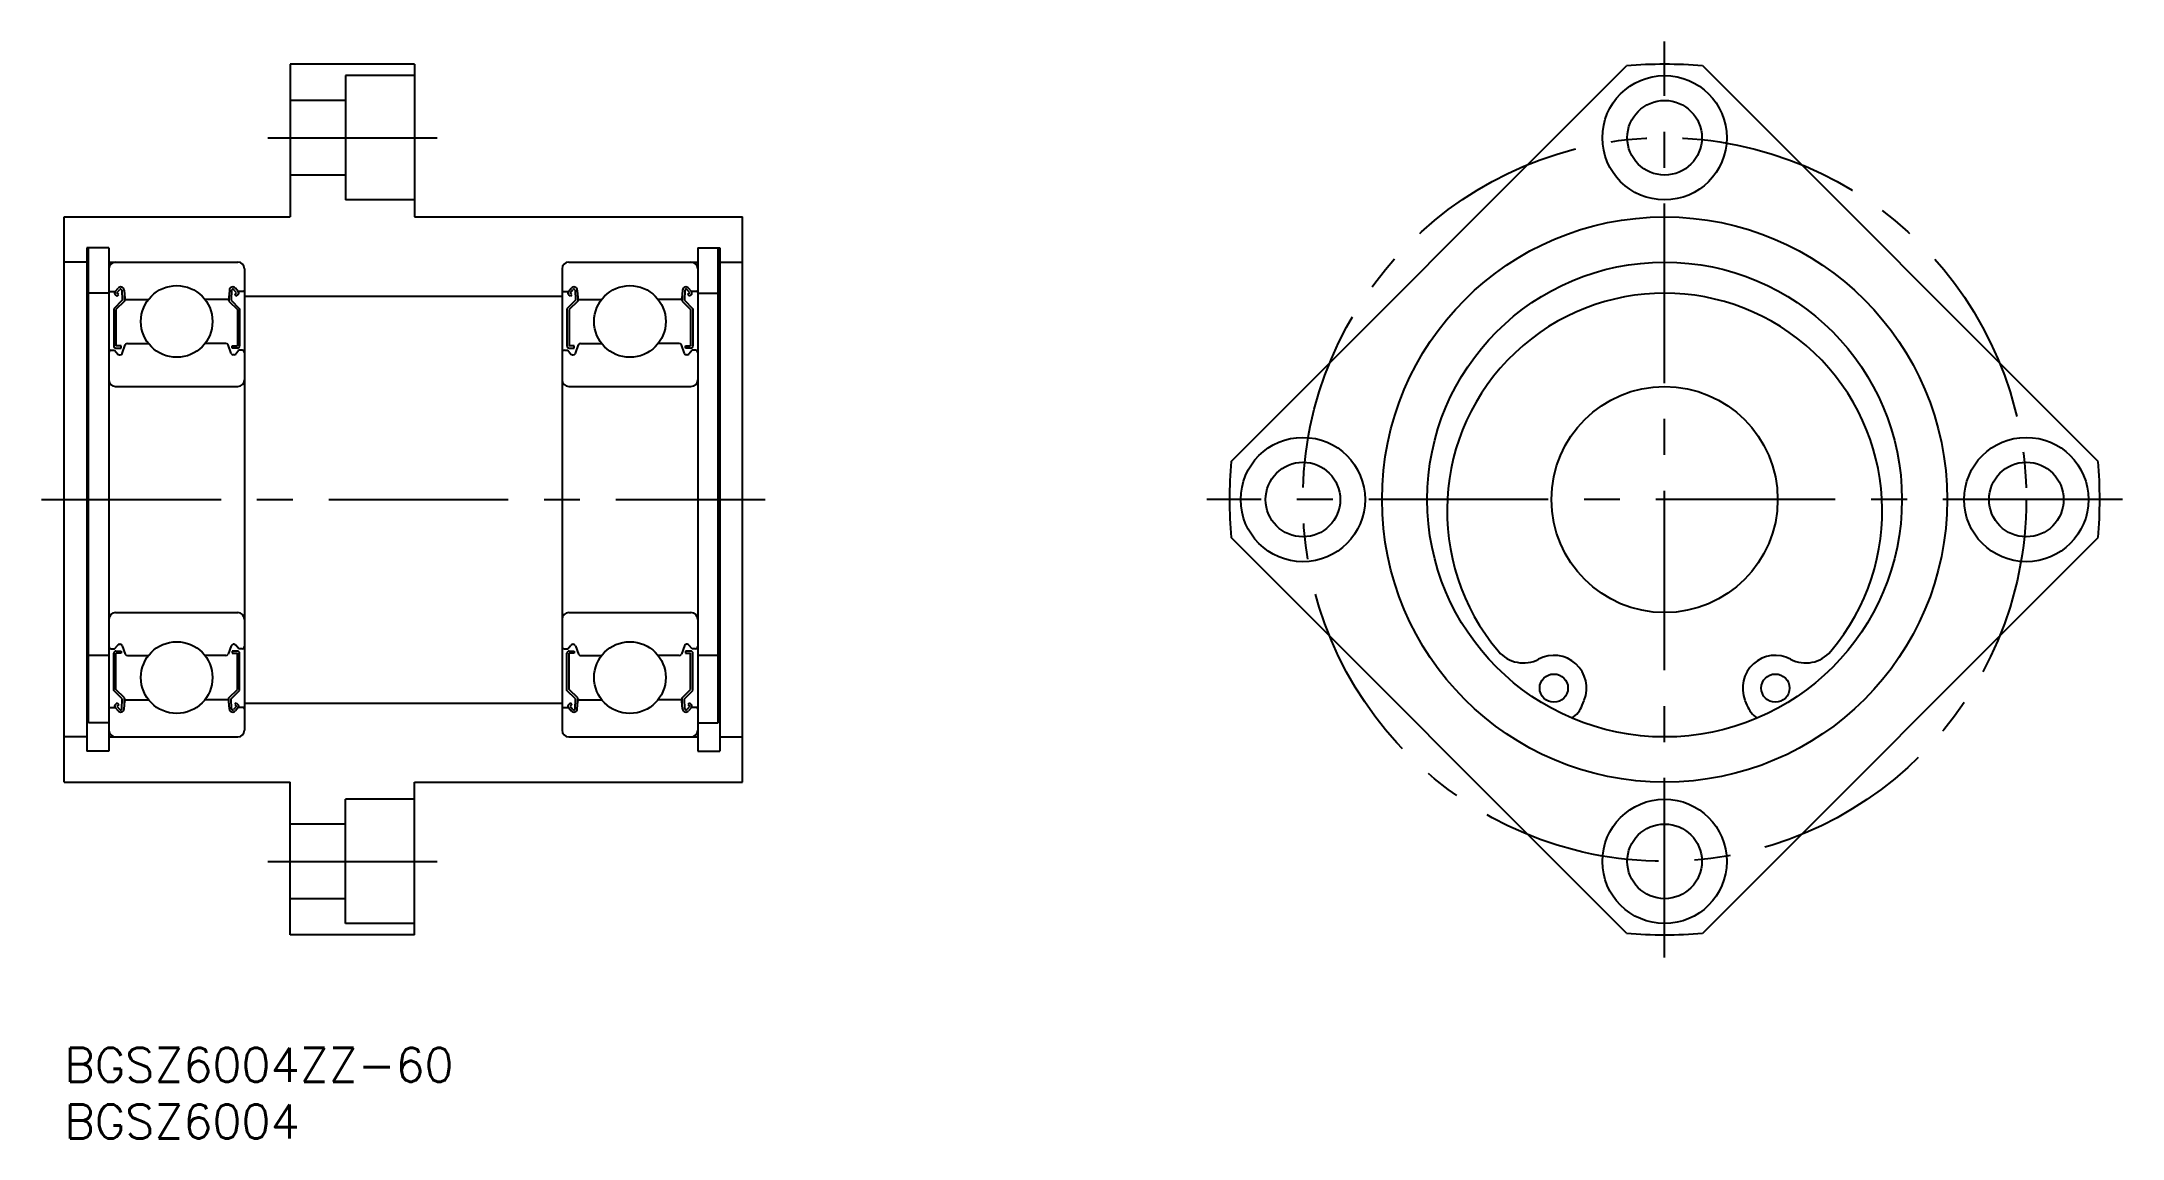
# Model space of a CAD drawing. Extents: x -2 to 182, y -8 to 89.
import ezdxf

# ---------------------------------------------------------------- set-up
doc = ezdxf.new("R2010")
doc.units = 0
doc.header["$LTSCALE"] = 0.5
doc.linetypes.add('CENTER', pattern=[50.8, 31.75, -6.35, 6.35, -6.35])
for name, color, linetype in [('MSM_CENTER', 1, 'CENTER'), ('MSM_CONTINUOUS', 7, 'CONTINUOUS'), ('MSM_PART_NUMBER', 7, 'CONTINUOUS')]:
    doc.layers.add(name, color=color, linetype=linetype)
doc.styles.get("Standard").update_dxf_attribs({"font": 'txt.shx', "height": 3, "bigfont": 'bigfont.shx'})

# ---------------------------------------------------------------- blocks, each defined once
blk = doc.blocks.new('*U6')
at = {"layer": 'MSM_PART_NUMBER'}
blk.add_text('BGSZ6004ZZ-60', height=3, dxfattribs=at).set_placement((0, -3))
blk = doc.blocks.new('*U7')
at = {"layer": 'MSM_PART_NUMBER'}
blk.add_text('BGSZ6004', height=3, dxfattribs=at).set_placement((0, -8))

msp = doc.modelspace()

# ---------------------------------------------------------------- linework, layer by layer
at = {"layer": 'MSM_CENTER'}
for p, q in [((141.59, 8), (141.59, 89)), ((18, 80.5), (33, 80.5)), ((-2, 48.5), (62, 48.5)), ((182.09, 48.5), (101.09, 48.5)), ((18, 16.5), (33, 16.5))]:
    msp.add_line(p, q, dxfattribs=at)
msp.add_circle((141.59, 48.5), 32, dxfattribs=at)
at = {"layer": 'MSM_CONTINUOUS'}
for p, q in [((20, 87), (20, 73.5)), ((31, 87), (20, 87)), ((28.25, 87), (28.25, 87)), ((31, 87), (31, 73.5)), ((103.24, 51.87), (138.22, 86.85)), ((179.94, 51.87), (144.96, 86.85)), ((24.9, 86), (24.9, 75)), ((31, 86), (24.9, 86)), ((24.9, 83.8), (20, 83.8)), ((24.9, 77.2), (20, 77.2)), ((31, 75), (24.9, 75)), ((0, 23.5), (0, 73.5)), ((0, 73.5), (20, 73.5)), ((31, 73.5), (60, 73.5)), ((60, 23.5), (60, 73.5)), ((3.95, 70.75), (2, 70.75)), ((2, 70.75, -0.88), (2, 26.25, -0.88)), ((2.15, 28.74, 0.38), (2.15, 70.75, 0.38)), ((3.95, 70.75), (3.95, 26.25)), ((3.95, 70.75, -0.88), (3.95, 26.25, -0.88)), ((56.05, 70.75), (56.05, 26.25)), ((56.05, 70.75, 0.88), (58, 70.75, 0.88)), ((57.85, 28.74, 1.25), (57.85, 70.75, 1.25)), ((58, 70.75), (58, 26.25)), ((2, 69.5), (0, 69.5)), ((3.95, 69.5), (15.35, 69.5)), ((15.95, 68.9), (15.95, 28.1)), ((44.05, 68.9), (44.05, 28.1)), ((44.65, 69.5), (56.05, 69.5)), ((58, 69.5, 0.88), (60, 69.5, 0.88)), ((3.95, 66.75), (2.15, 66.75)), ((4.05, 66.9), (4.51, 66.9)), ((4.51, 66.9), (4.76, 67.2)), ((4.69, 66.49), (4.53, 66.62)), ((4.66, 66.77), (4.91, 67.07)), ((4.82, 66.64), (4.66, 66.77)), ((4.69, 66.49), (4.82, 66.64)), ((5.09, 67.01), (5.13, 66.13)), ((5.29, 67.03), (5.35, 66.29)), ((5.33, 66.52), (5.33, 66.05)), ((14.61, 67.03), (14.55, 66.29)), ((14.57, 66.52), (14.57, 66.05)), ((14.81, 67.01), (14.77, 66.13)), ((15.24, 66.77), (14.99, 67.07)), ((15.08, 66.64), (15.24, 66.77)), ((15.21, 66.49), (15.08, 66.64)), ((15.39, 66.9), (15.14, 67.2)), ((15.21, 66.49), (15.37, 66.62)), ((15.85, 66.9), (15.39, 66.9)), ((15.95, 66.5), (44.05, 66.5)), ((44.15, 66.9), (44.61, 66.9)), ((44.61, 66.9), (44.86, 67.2)), ((44.79, 66.49), (44.63, 66.62)), ((44.76, 66.77), (45.01, 67.07)), ((44.92, 66.64), (44.76, 66.77)), ((44.79, 66.49), (44.92, 66.64)), ((45.19, 67.01), (45.23, 66.13)), ((45.39, 67.03), (45.45, 66.29)), ((45.43, 66.52), (45.43, 66.05)), ((54.71, 67.03), (54.65, 66.29)), ((54.67, 66.52), (54.67, 66.05)), ((54.91, 67.01), (54.87, 66.13)), ((55.34, 66.77), (55.09, 67.07)), ((55.18, 66.64), (55.34, 66.77)), ((55.31, 66.49), (55.18, 66.64)), ((55.49, 66.9), (55.24, 67.2)), ((55.31, 66.49), (55.47, 66.62)), ((55.95, 66.9), (55.49, 66.9)), ((56.05, 66.75, 0.88), (57.85, 66.75, 0.88)), ((5.13, 66.13), (4.38, 65.38)), ((4.38, 65.38), (4.38, 62.1)), ((5.33, 66.05), (4.58, 65.3)), ((4.58, 65.3), (4.58, 62.1)), ((5.45, 66.2), (7.44, 66.2)), ((14.45, 66.2), (12.46, 66.2)), ((14.57, 66.05), (15.32, 65.3)), ((14.77, 66.13), (15.52, 65.38)), ((15.32, 65.3), (15.32, 62.1)), ((15.52, 65.38), (15.52, 62.1)), ((45.23, 66.13), (44.48, 65.38)), ((44.48, 65.38), (44.48, 62.1)), ((45.43, 66.05), (44.68, 65.3)), ((44.68, 65.3), (44.68, 62.1)), ((45.55, 66.2), (47.54, 66.2)), ((54.55, 66.2), (52.56, 66.2)), ((54.67, 66.05), (55.42, 65.3)), ((54.87, 66.13), (55.62, 65.38)), ((55.42, 65.3), (55.42, 62.1)), ((55.62, 65.38), (55.62, 62.1)), ((4.15, 61.7), (4.45, 61.7)), ((4.45, 61.7), (4.73, 61.37)), ((5.03, 62.1), (4.58, 62.1)), ((4.58, 61.9), (5.03, 61.9)), ((4.88, 61.3), (4.94, 61.3)), ((5.03, 61.9), (5.03, 62.1)), ((5.13, 61.43), (5.4, 62.17)), ((5.59, 62.3), (7.44, 62.3)), ((14.31, 62.3), (12.46, 62.3)), ((14.77, 61.43), (14.5, 62.17)), ((14.87, 62.1), (15.32, 62.1)), ((14.87, 61.9), (14.87, 62.1)), ((15.32, 61.9), (14.87, 61.9)), ((15.02, 61.3), (14.96, 61.3)), ((15.45, 61.7), (15.17, 61.37)), ((15.75, 61.7), (15.45, 61.7)), ((44.25, 61.7), (44.55, 61.7)), ((44.55, 61.7), (44.83, 61.37)), ((45.13, 62.1), (44.68, 62.1)), ((44.68, 61.9), (45.13, 61.9)), ((44.98, 61.3), (45.04, 61.3)), ((45.13, 61.9), (45.13, 62.1)), ((45.23, 61.43), (45.5, 62.17)), ((45.69, 62.3), (47.54, 62.3)), ((54.41, 62.3), (52.56, 62.3)), ((54.87, 61.43), (54.6, 62.17)), ((54.97, 61.9), (54.97, 62.1)), ((54.97, 62.1), (55.42, 62.1)), ((55.42, 61.9), (54.97, 61.9)), ((55.12, 61.3), (55.06, 61.3)), ((55.55, 61.7), (55.27, 61.37)), ((55.85, 61.7), (55.55, 61.7)), ((4.55, 58.5), (15.35, 58.5)), ((44.65, 58.5), (55.45, 58.5)), ((138.22, 10.15), (103.24, 45.13)), ((144.96, 10.15), (179.94, 45.13)), ((4.55, 38.5), (15.35, 38.5)), ((44.65, 38.5), (55.45, 38.5)), ((4.15, 35.3), (4.45, 35.3)), ((4.45, 35.3), (4.73, 35.63)), ((4.58, 35.1), (5.03, 35.1)), ((4.88, 35.7), (4.94, 35.7)), ((5.03, 35.1), (5.03, 34.9)), ((5.13, 35.57), (5.4, 34.83)), ((14.77, 35.57), (14.5, 34.83)), ((15.32, 35.1), (14.87, 35.1)), ((14.87, 35.1), (14.87, 34.9)), ((15.02, 35.7), (14.96, 35.7)), ((15.45, 35.3), (15.17, 35.63)), ((15.75, 35.3), (15.45, 35.3)), ((44.25, 35.3), (44.55, 35.3)), ((44.55, 35.3), (44.83, 35.63)), ((44.68, 35.1), (45.13, 35.1)), ((44.98, 35.7), (45.04, 35.7)), ((45.13, 35.1), (45.13, 34.9)), ((45.23, 35.57), (45.5, 34.83)), ((54.87, 35.57), (54.6, 34.83)), ((54.97, 35.1), (54.97, 34.9)), ((55.42, 35.1), (54.97, 35.1)), ((55.12, 35.7), (55.06, 35.7)), ((55.55, 35.3), (55.27, 35.63)), ((55.85, 35.3), (55.55, 35.3)), ((3.95, 34.72), (2.15, 34.72)), ((3.95, 34.72), (2.15, 34.72)), ((4.38, 31.62), (4.38, 34.9)), ((4.58, 31.7), (4.58, 34.9)), ((5.03, 34.9), (4.58, 34.9)), ((5.59, 34.7), (7.44, 34.7)), ((14.31, 34.7), (12.46, 34.7)), ((14.87, 34.9), (15.32, 34.9)), ((15.32, 31.7), (15.32, 34.9)), ((15.52, 31.62), (15.52, 34.9)), ((44.48, 31.62), (44.48, 34.9)), ((44.68, 31.7), (44.68, 34.9)), ((45.13, 34.9), (44.68, 34.9)), ((45.69, 34.7), (47.54, 34.7)), ((54.41, 34.7), (52.56, 34.7)), ((54.97, 34.9), (55.42, 34.9)), ((55.42, 31.7), (55.42, 34.9)), ((55.62, 31.62), (55.62, 34.9)), ((57.8, 34.72, 1.25), (56, 34.72, 1.25)), ((57.8, 34.72, 1.25), (56, 34.72, 1.25)), ((57.85, 34.72, 1.25), (56, 34.72, 1.25)), ((5.13, 30.87), (4.38, 31.62)), ((5.33, 30.95), (4.58, 31.7)), ((14.57, 30.95), (15.32, 31.7)), ((14.77, 30.87), (15.52, 31.62)), ((45.23, 30.87), (44.48, 31.62)), ((45.43, 30.95), (44.68, 31.7)), ((54.67, 30.95), (55.42, 31.7)), ((54.87, 30.87), (55.62, 31.62)), ((4.05, 30.1), (4.51, 30.1)), ((4.51, 30.1), (4.76, 29.8)), ((4.69, 30.51), (4.53, 30.38)), ((4.82, 30.36), (4.66, 30.23)), ((4.66, 30.23), (4.91, 29.93)), ((4.69, 30.51), (4.82, 30.36)), ((5.09, 29.99), (5.13, 30.87)), ((5.29, 29.97), (5.35, 30.71)), ((5.33, 30.48), (5.33, 30.95)), ((5.45, 30.8), (7.44, 30.8)), ((14.45, 30.8), (12.46, 30.8)), ((14.61, 29.97), (14.55, 30.71)), ((14.57, 30.48), (14.57, 30.95)), ((14.81, 29.99), (14.77, 30.87)), ((15.24, 30.23), (14.99, 29.93)), ((15.21, 30.51), (15.08, 30.36)), ((15.08, 30.36), (15.24, 30.23)), ((15.39, 30.1), (15.14, 29.8)), ((15.21, 30.51), (15.37, 30.38)), ((15.85, 30.1), (15.39, 30.1)), ((15.95, 30.5), (44.05, 30.5)), ((44.15, 30.1), (44.61, 30.1)), ((44.61, 30.1), (44.86, 29.8)), ((44.79, 30.51), (44.63, 30.38)), ((44.92, 30.36), (44.76, 30.23)), ((44.76, 30.23), (45.01, 29.93)), ((44.79, 30.51), (44.92, 30.36)), ((45.19, 29.99), (45.23, 30.87)), ((45.39, 29.97), (45.45, 30.71)), ((45.43, 30.48), (45.43, 30.95)), ((45.55, 30.8), (47.54, 30.8)), ((54.55, 30.8), (52.56, 30.8)), ((54.71, 29.97), (54.65, 30.71)), ((54.67, 30.48), (54.67, 30.95)), ((54.91, 29.99), (54.87, 30.87)), ((55.34, 30.23), (55.09, 29.93)), ((55.31, 30.51), (55.18, 30.36)), ((55.18, 30.36), (55.34, 30.23)), ((55.49, 30.1), (55.24, 29.8)), ((55.31, 30.51), (55.47, 30.38)), ((55.95, 30.1), (55.49, 30.1)), ((134.31, 30.31), (134.48, 30.74)), ((148.7, 30.74), (148.87, 30.31)), ((3.95, 28.74), (2.15, 28.74)), ((56.05, 28.74, 0.88), (57.85, 28.74, 0.88)), ((2, 27.5), (0, 27.5)), ((3.95, 26.25), (2, 26.25)), ((3.95, 27.5), (15.35, 27.5)), ((7.45, 27.5), (7.45, 27.5)), ((44.65, 27.5), (56.05, 27.5)), ((47.55, 27.5), (47.55, 27.5)), ((56.05, 26.25, 0.88), (58, 26.25, 0.88)), ((58, 27.5, 0.88), (60, 27.5, 0.88)), ((0, 23.5), (20, 23.5)), ((20, 10), (20, 23.5)), ((31, 23.5), (60, 23.5)), ((31, 10), (31, 23.5)), ((24.9, 11), (24.9, 22)), ((31, 22), (24.9, 22)), ((24.9, 19.8), (20, 19.8)), ((24.9, 13.2), (20, 13.2)), ((31, 10), (20, 10)), ((31, 11), (24.9, 11))]:
    msp.add_line(p, q, dxfattribs=at)
for centre, radius in [((141.59, 80.5), 5.5), ((141.59, 80.5), 3.3), ((141.59, 48.5), 25), ((141.59, 48.5), 21), ((9.95, 64.25), 3.17), ((50.05, 64.25), 3.17), ((141.59, 48.5), 10), ((109.59, 48.5), 5.5), ((173.59, 48.5), 5.5), ((109.59, 48.5), 3.3), ((173.59, 48.5), 3.3), ((9.95, 32.75), 3.17), ((50.05, 32.75), 3.17), ((131.79, 31.82), 1.25), ((151.39, 31.82), 1.25), ((141.59, 16.5), 5.5), ((141.59, 16.5), 3.3)]:
    msp.add_circle(centre, radius, dxfattribs=at)
for centre, radius, start, end in [((141.59, 48.5), 38.5, 84.9831, 95.0169), ((4.55, 68.9), 0.6, 90, 180), ((15.35, 68.9), 0.6, 0, 90), ((44.65, 68.9), 0.6, 90, 180), ((55.45, 68.9), 0.6, 0, 90), ((4.05, 67), 0.1, 180, 270), ((4.66, 66.77), 0.2, 140.002, 230.0826), ((4.99, 67), 0.3, 4.9967, 140.002), ((4.99, 67), 0.1, 2.8198, 140.0002), ((5.45, 66.3), 0.1, 184.9967, 270), ((14.45, 66.3), 0.1, 270, 355.0033), ((14.91, 67), 0.3, 39.998, 175.0033), ((14.91, 67), 0.1, 39.9998, 177.1802), ((15.24, 66.77), 0.2, 309.9174, 39.998), ((15.85, 67), 0.1, 270, 0), ((44.15, 67), 0.1, 180, 270), ((44.76, 66.77), 0.2, 140.002, 230.0826), ((45.09, 67), 0.3, 4.9967, 140.002), ((45.09, 67), 0.1, 2.8198, 140.0002), ((45.55, 66.3), 0.1, 184.9967, 270), ((54.55, 66.3), 0.1, 270, 355.0033), ((55.01, 67), 0.3, 39.998, 175.0033), ((55.01, 67), 0.1, 39.9998, 177.1802), ((55.34, 66.77), 0.2, 309.9174, 39.998), ((55.95, 67), 0.1, 270, 0), ((141.59, 47.5), 19.25, 319.8252, 220.1748), ((4.15, 61.5), 0.2, 90, 180), ((4.58, 62.1), 0.2, 180, 270), ((4.88, 61.5), 0.2, 219.9945, 270), ((4.94, 61.5), 0.2, 270, 339.9914), ((5.59, 62.1), 0.2, 90, 159.9914), ((14.31, 62.1), 0.2, 20.0086, 90), ((14.96, 61.5), 0.2, 200.0086, 270), ((15.02, 61.5), 0.2, 270, 320.0055), ((15.32, 62.1), 0.2, 270, 0), ((15.75, 61.5), 0.2, 0, 90), ((44.25, 61.5), 0.2, 90, 180), ((44.68, 62.1), 0.2, 180, 270), ((44.98, 61.5), 0.2, 219.9945, 270), ((45.04, 61.5), 0.2, 270, 339.9914), ((45.69, 62.1), 0.2, 90, 159.9914), ((54.41, 62.1), 0.2, 20.0086, 90), ((55.06, 61.5), 0.2, 200.0086, 270), ((55.12, 61.5), 0.2, 270, 320.0055), ((55.42, 62.1), 0.2, 270, 0), ((55.85, 61.5), 0.2, 0, 90), ((4.55, 59.1), 0.6, 180, 270), ((15.35, 59.1), 0.6, 270, 0), ((44.65, 59.1), 0.6, 180, 270), ((55.45, 59.1), 0.6, 270, 0), ((141.59, 48.5), 38.5, 174.9831, 185.0169), ((141.59, 48.5), 38.5, 354.9831, 5.0169), ((4.55, 37.9), 0.6, 90, 180), ((15.35, 37.9), 0.6, 0, 90), ((44.65, 37.9), 0.6, 90, 180), ((55.45, 37.9), 0.6, 0, 90), ((4.15, 35.5), 0.2, 180, 270), ((4.58, 34.9), 0.2, 90, 180), ((4.88, 35.5), 0.2, 90, 140.0055), ((4.94, 35.5), 0.2, 20.0086, 90), ((14.96, 35.5), 0.2, 90, 159.9914), ((15.02, 35.5), 0.2, 39.9945, 90), ((15.32, 34.9), 0.2, 0, 90), ((15.75, 35.5), 0.2, 270, 0), ((44.25, 35.5), 0.2, 180, 270), ((44.68, 34.9), 0.2, 90, 180), ((44.98, 35.5), 0.2, 90, 140.0055), ((45.04, 35.5), 0.2, 20.0086, 90), ((55.06, 35.5), 0.2, 90, 159.9914), ((55.12, 35.5), 0.2, 39.9945, 90), ((55.42, 34.9), 0.2, 0, 90), ((55.85, 35.5), 0.2, 270, 0), ((129.1, 36.95), 2.9, 220.1748, 297.6623), ((154.08, 36.95), 2.9, 242.3377, 319.8252), ((5.59, 34.9), 0.2, 200.0086, 270), ((14.31, 34.9), 0.2, 270, 339.9914), ((45.69, 34.9), 0.2, 200.0086, 270), ((54.41, 34.9), 0.2, 270, 339.9914), ((131.79, 31.82), 2.9, 338.1911, 117.6623), ((151.39, 31.82), 2.9, 62.3377, 201.8089), ((4.05, 30), 0.1, 90, 180), ((4.66, 30.23), 0.2, 129.9174, 219.998), ((4.99, 30), 0.3, 219.998, 355.0033), ((4.99, 30), 0.1, 219.9998, 357.1802), ((5.45, 30.7), 0.1, 90, 175.0033), ((14.45, 30.7), 0.1, 4.9967, 90), ((14.91, 30), 0.3, 184.9967, 320.002), ((14.91, 30), 0.1, 182.8198, 320.0002), ((15.24, 30.23), 0.2, 320.002, 50.0826), ((15.85, 30), 0.1, 0, 90), ((44.15, 30), 0.1, 90, 180), ((44.76, 30.23), 0.2, 129.9174, 219.998), ((45.09, 30), 0.3, 219.998, 355.0033), ((45.09, 30), 0.1, 219.9998, 357.1802), ((45.55, 30.7), 0.1, 90, 175.0033), ((54.55, 30.7), 0.1, 4.9967, 90), ((55.01, 30), 0.3, 184.9967, 320.002), ((55.01, 30), 0.1, 182.8198, 320.0002), ((55.34, 30.23), 0.2, 320.002, 50.0826), ((55.95, 30), 0.1, 0, 90), ((131.99, 31.24), 2.5, 304.0128, 338.1911), ((151.19, 31.24), 2.5, 201.8089, 235.9872), ((4.55, 28.1), 0.6, 180, 270), ((15.35, 28.1), 0.6, 270, 0), ((44.65, 28.1), 0.6, 180, 270), ((55.45, 28.1), 0.6, 270, 0), ((141.59, 48.5), 38.5, 264.9831, 275.0169)]:
    msp.add_arc(centre, radius, start, end, dxfattribs=at)

# ---------------------------------------------------------------- block references
for name in ['*U6', '*U7']:
    msp.add_blockref(name, (0, 0), dxfattribs=at)

doc.saveas('drawing.dxf')
